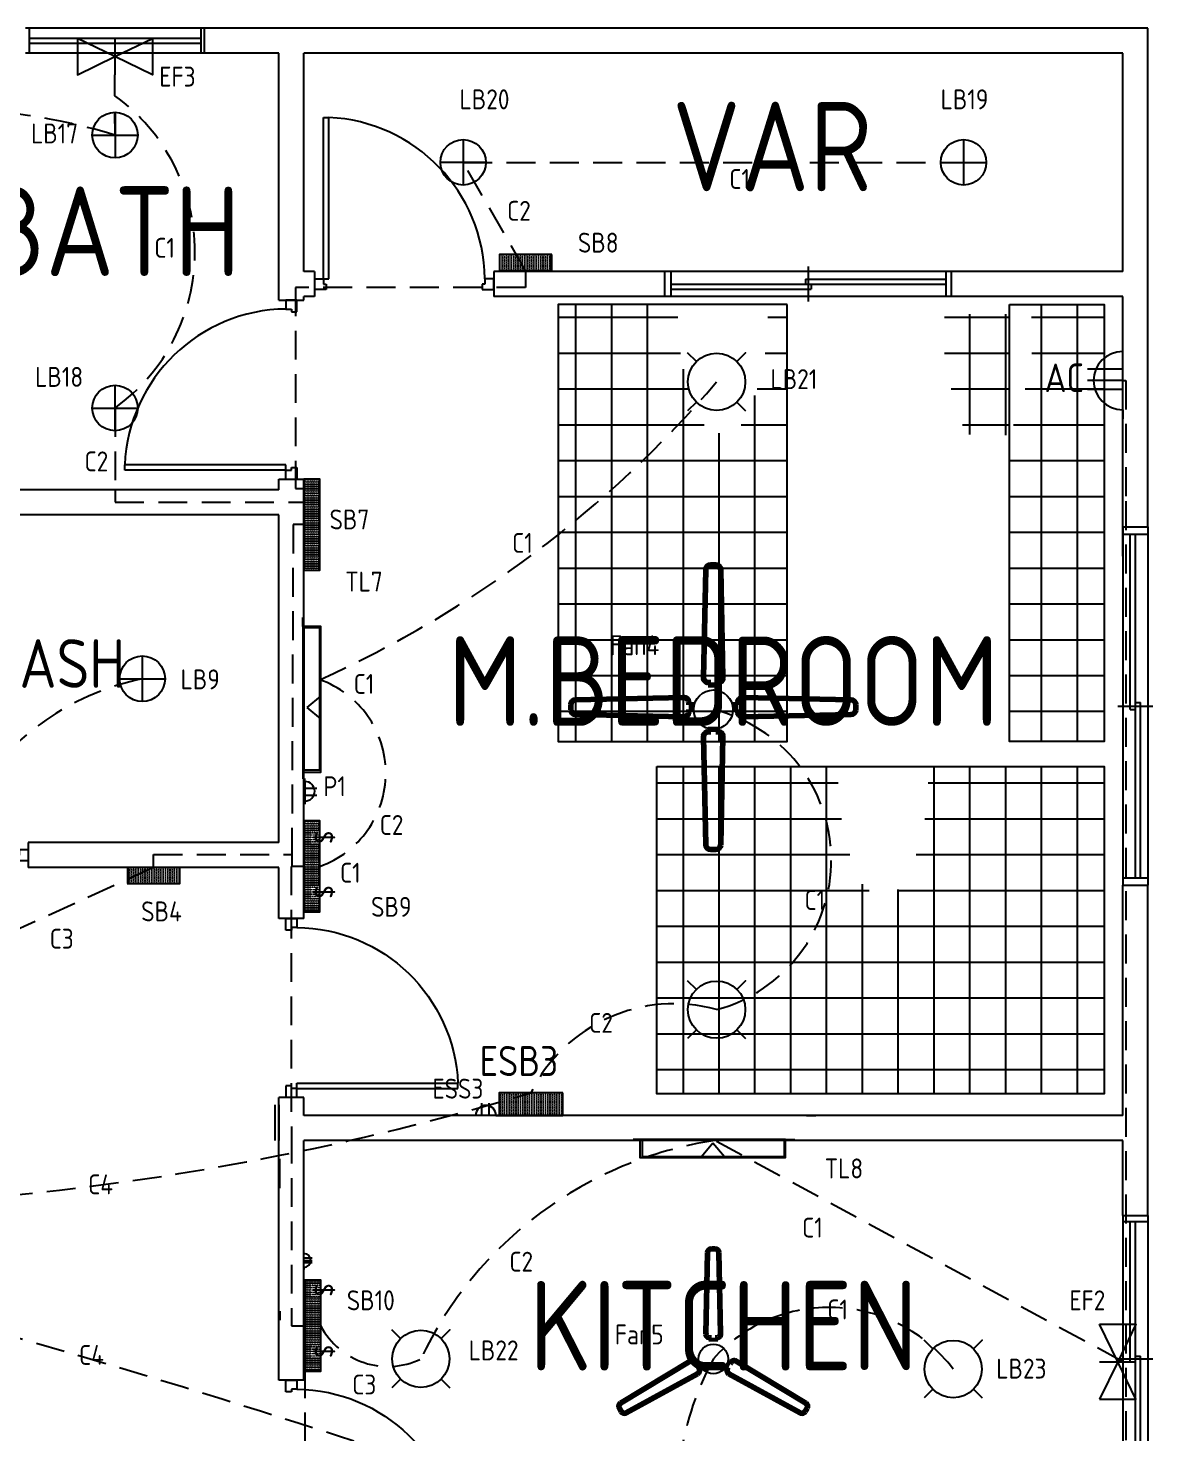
# Model space of a CAD drawing. Header units: inches. Extents: x 33646 to 69385, y 30083 to 61001.
# Drawn here: x 35737.9 to 35985.1, y 31258.7 to 31567.5 of the extents above; entities that cross this region are included whole.
import ezdxf
from ezdxf.enums import TextEntityAlignment as Align

# ---------------------------------------------------------------- set-up
doc = ezdxf.new("R2010")
doc.units = ezdxf.units.IN
doc.header["$MEASUREMENT"] = 0
doc.linetypes.add('HIDDEN', pattern=[9.524999999999999, 6.35, -3.175])
doc.layers.add('All Text', color=7, linetype='Continuous', plot=False)
for name, color, linetype in [('Conduit', 4, 'Continuous'), ('EDB', 1, 'Continuous'), ('Electrical Layout', 130, 'Continuous'), ('TILING', 8, 'Continuous'), ('WALL', 7, 'Continuous'), ('WINDOW', 111, 'Continuous')]:
    doc.layers.add(name, color=color, linetype=linetype)
doc.styles.add('YQ_DIM', font='SUPEROS.SHX', dxfattribs={"width": 0.8, "bigfont": 'HZDX.SHX'})
pattern_1 = [(0, (0, 0), (0, 7.874015748031497), []), (90, (0, 0), (-7.874015748031497, 4.821444091131313e-16), [])]

# ---------------------------------------------------------------- blocks, each defined once
blk = doc.blocks.new('DR_D01')
for p, q in [((-0.45, 0.9299999999999964), (-0.4199999999999999, 0.9299999999999964)), ((-0.45, 0.02999999999999636), (-0.45, 0.9299999999999964)), ((-0.4199999999999999, 0.02999999999999637), (-0.4199999999999999, 0.9299999999999964)), ((-0.4999999999999964, 0.02999999999999636), (-0.4199999999999999, 0.02999999999999637)), ((-0.4999999999999964, 0.02999999999999636), (-0.4999999999999964, -0.02999999999999636)), ((-0.45, 0.02999999999999636), (-0.45, 3.469446951953614e-18)), ((-0.45, 3.469446951953614e-18), (-0.435, 3.469446951953614e-18)), ((-0.435, 3.469446951953614e-18), (-0.435, -0.02999999999999636)), ((0.4350000000000001, 3.469446951953614e-18), (0.4350000000000002, -0.02999999999999636)), ((0.4500000000000001, 3.469446951953614e-18), (0.4350000000000001, 3.469446951953614e-18)), ((0.4500000000000001, 0.02999999999999636), (0.4500000000000001, 3.469446951953614e-18)), ((0.4999999999999964, 0.02999999999999636), (0.45, 0.02999999999999636)), ((0.4999999999999964, -0.02999999999999636), (0.4999999999999964, 0.02999999999999636)), ((-0.435, -0.02999999999999636), (-0.4999999999999964, -0.02999999999999636)), ((0.4350000000000002, -0.02999999999999636), (0.4999999999999964, -0.02999999999999636))]:
    blk.add_line(p, q)
blk.add_arc((-0.4602388636345857, 0.02060243181989824), 0.9102873739421409, 0.5915171128877542, 87.46643902495387)
blk = doc.blocks.new('WD_00_X2')
for p, q in [((-4.101591878165048e-18, 0.6999999999999998), (3.063252069464661e-17, -0.7)), ((-0.5, 0.5), (0.5, 0.5)), ((-0.48, 0.5), (-0.48, -0.5)), ((0.48, 0.5), (0.4799999999999996, -0.5)), ((0.009999999999999919, 0.1999999999999998), (-0.48, 0.1999999999999998)), ((0.009999999999999917, 0.1999999999999998), (0.009999999999999919, -1.942890293094024e-16)), ((0.4799999999999998, -1.942890293094024e-16), (-0.4799999999999999, -1.942890293094024e-16)), ((-0.01000000000000008, -1.942890293094024e-16), (-0.01000000000000008, -0.2000000000000001)), ((0.4799999999999998, -0.2000000000000002), (-0.01000000000000008, -0.2000000000000002)), ((-0.5, -0.5), (0.4999999999999997, -0.5))]:
    blk.add_line(p, q)
blk = doc.blocks.new('WD_00_X1')
for p, q in [((-0.5, 0.5), (0.5, 0.5)), ((-0.48, 0.5), (-0.48, -0.5)), ((0.48, 0.4999999999999998), (0.4799999999999996, -0.5000000000000002)), ((0.4799999999999999, 0.09999999999999981), (-0.48, 0.1)), ((0.4799999999999998, -0.1000000000000002), (-0.4799999999999999, -0.1)), ((-0.4999999999999999, -0.5), (0.5, -0.5))]:
    blk.add_line(p, q)
blk = doc.blocks.new('*U144')
at = {"layer": 'Electrical Layout', "lineweight": 211}
for p, q in [((-1.609616806304598, -8.524370055602468), (-1.236781696284362, 9.37171522527416)), ((-0.4234997487564296, 10.16823027322536), (0.4234997487564296, 10.16823027322536)), ((1.609616806304598, -8.524370055602468), (1.236781696284362, 9.37171522527416)), ((-0.4067292109290143, -9.35477185136733), (-0.7963348587766657, -9.35477185136733)), ((-0.4067292109290143, -10.16823027322536), (-0.4067292109290143, -9.35477185136733)), ((0.4067292109290143, -10.16823027322536), (0.4067292109290143, -9.35477185136733)), ((0.4067292109290143, -9.35477185136733), (0.7963348587766657, -9.35477185136733))]:
    blk.add_line(p, q, dxfattribs=at)
for centre, start, end in [((-0.4234997487564296, 9.35477185136733), 90, 178.806510576018), ((0.4234997487564296, 9.35477185136733), 1.193489423982035, 90), ((-0.7963348587766657, -8.541313429509302), 178.806510576018, 270), ((0.7963348587766657, -8.541313429509302), 270, 1.193489423982035)]:
    blk.add_arc(centre, 0.8134584218580286, start, end, dxfattribs=at)
blk = doc.blocks.new('*U145')
at = {"layer": 'Conduit', "color": 0, "linetype": 'ByBlock', "lineweight": -2, "transparency": 16777216}
blk.add_blockref('*U144', (29207.61390756509, 24418.10057533768), dxfattribs=at)
for p, rotation in [((29195.99005920394, 24397.96747939669), 120), ((29219.23775592623, 24397.96747939669), 240)]:
    blk.add_blockref('*U144', p, dxfattribs=dict(at, rotation=rotation))
blk = doc.blocks.new('*U161')
at = {"layer": 'Electrical Layout', "lineweight": 211}
for p, q in [((-2.136295851045929, -11.3136097431612), (-1.64146621486123, 12.43821279357872)), ((-0.5620721358299166, 13.49535371405677), (0.5620721358299166, 13.49535371405677)), ((2.136295851045929, -11.3136097431612), (1.64146621486123, 12.43821279357872)), ((-0.5398141485622708, -12.41572541693223), (-1.056901772014617, -12.41572541693223)), ((-0.5398141485622708, -13.49535371405677), (-0.5398141485622708, -12.41572541693223)), ((0.5398141485622708, -13.49535371405677), (0.5398141485622708, -12.41572541693223)), ((0.5398141485622708, -12.41572541693223), (1.056901772014617, -12.41572541693223))]:
    blk.add_line(p, q, dxfattribs=at)
for centre, start, end in [((-0.5620721358299166, 12.41572541693223), 90, 178.806510576018), ((0.5620721358299166, 12.41572541693223), 1.193489423982035, 90), ((-1.056901772014617, -11.33609711980769), 178.806510576018, 270), ((1.056901772014617, -11.33609711980769), 270, 1.193489423982035)]:
    blk.add_arc(centre, 1.079628297124542, start, end, dxfattribs=at)
blk = doc.blocks.new('*U162')
at = {"layer": 'Conduit', "color": 0, "linetype": 'ByBlock', "lineweight": -2, "transparency": 16777216}
blk.add_blockref('*U161', (38764.57065140452, 32407.89158338643), dxfattribs=at)
for p, rotation in [((38746.75678450196, 32390.07771648387), 90), ((38782.38451830707, 32390.07771648387), 270), ((38764.57065140452, 32372.26384958132), 180)]:
    blk.add_blockref('*U161', p, dxfattribs=dict(at, rotation=rotation))

msp = doc.modelspace()

# ---------------------------------------------------------------- hatches: boundary and pattern name
at = {"layer": 'Electrical Layout'}
h = msp.add_hatch(dxfattribs=at)
h.set_pattern_fill('MUDST', color=256, angle=-1.272221872585407e-14)
h.set_pattern_definition([(360, (-1022.572464376579, 1608.749595337518), (0.5, 0.2499999999999999), [0.25, -0.25, 0, -0.25, 0, -0.25])])
h.paths.add_polyline_path([(35852.95562127853, 31517.7495953375), (35852.95562127853, 31514.2495953375), (35841.45562127853, 31514.2495953375), (35841.45562127853, 31517.7495953375)])
h = msp.add_hatch(dxfattribs=at)
h.set_pattern_fill('MUDST', color=256, angle=-90.00000000000001)
h.set_pattern_definition([(270, (5197.394334356501, 67542.8622047244), (0.2499999999999998, -0.5), [0.25, -0.25, 0, -0.25, 0, -0.25])])
h.paths.add_polyline_path([(35798.48882254547, 31468.3622047244), (35801.98882254547, 31468.3622047244), (35801.98882254547, 31448.3622047244), (35798.48882254547, 31448.3622047244)])
h = msp.add_hatch(dxfattribs=at)
h.set_pattern_fill('MUDST', color=256, angle=-90.00000000000001)
h.set_pattern_definition([(270, (5197.394334356482, 67467.74959533749), (0.2499999999999999, -0.5), [0.25, -0.25, 0, -0.25, 0, -0.25])])
h.paths.add_polyline_path([(35798.48882254548, 31393.2495953375), (35801.98882254548, 31393.2495953375), (35801.98882254548, 31373.2495953375), (35798.48882254548, 31373.2495953375)])
h = msp.add_hatch(dxfattribs=at)
h.set_pattern_fill('MUDST', color=256, angle=-180)
h.set_pattern_definition([(180, (71219.69157845093, 61288.47637795273), (-0.5, -0.2499999999999997), [0.25, -0.25, 0, -0.25, 0, -0.25])])
h.paths.add_polyline_path([(35759.69157845101, 31379.47637795276), (35759.69157845101, 31382.97637795276), (35771.19157845101, 31382.97637795276), (35771.19157845101, 31379.47637795276)])
h = msp.add_hatch(dxfattribs=at)
h.set_pattern_fill('MUDST', color=256)
h.set_pattern_definition([(0, (-1025.024355600159, 1422.988186829563), (0.5, 0.25), [0.25, -0.25, 0, -0.25, 0, -0.25])])
h.paths.add_polyline_path([(35855.40751250211, 31328.48818682956), (35855.40751250211, 31333.48818682956), (35841.40751250211, 31333.48818682956), (35841.40751250211, 31328.48818682956)])
h = msp.add_hatch(dxfattribs=at)
h.set_pattern_fill('MUDST', color=256, angle=-90.00000000000001)
h.set_pattern_definition([(270, (5197.177535623428, 67366.74959533749), (0.2499999999999999, -0.5), [0.25, -0.25, 0, -0.25, 0, -0.25])])
h.paths.add_polyline_path([(35798.70562127853, 31292.2495953375), (35802.20562127853, 31292.2495953375), (35802.20562127853, 31272.2495953375), (35798.70562127853, 31272.2495953375)])
at = {"layer": 'TILING'}
h = msp.add_hatch(dxfattribs=at)
h.set_pattern_fill('_USER', color=256, scale=7.874015748031497, double=1, pattern_type=0)
h.set_pattern_definition(pattern_1)
edge = h.paths.add_edge_path()
edge.add_arc((35936.43479123624, 31504.21478715802), 55.78041944777243, 178.6143516806141, 198.5932108142566, ccw=False)
edge.add_arc((35882.58691872954, 31504.57368100167), 2.156851818599194, 88.1007909188171, 152.6779897576967, ccw=False)
edge.add_line((35882.65839977923, 31506.72934800446), (35898.44879629632, 31506.72934800547))
edge.add_arc((35898.60099451507, 31504.71131847375), 2.023760729111334, 24.908181431184516, 94.31303791928178, ccw=False)
edge.add_arc((35844.67240483958, 31504.21478715233), 55.78041944785929, -1.2036163014216754, 1.38564832679981, ccw=False)
edge.add_arc((35900.295300707, 31500.56281862312), 2.484519138057373, 81.50611958383831, 86.64924364426162, ccw=False)
edge.add_arc((35899.43364872734, 31502.23823036435), 1.456302950211598, -34.27722011632562, 32.47132963780558, ccw=False)
edge.add_arc((35900.2953007059, 31503.87895049993), 2.484519138373277, 271.98948280017225, 277.9055874514087, ccw=False)
edge.add_arc((35844.67240483948, 31504.21478715228), 55.78041944795164, 341.40678919316605, 357.10332945937154, ccw=False)
edge.add_arc((35881.01693082881, 31489.44588343738), 16.79757454734049, 344.79123279213815, 349.6546774493045, ccw=False)
edge.add_arc((35885.71474853194, 31488.16874267696), 11.92925043182304, 326.72214820164504, 344.7912327919686, ccw=False)
edge.add_arc((35888.6836270568, 31486.22019642325), 8.37804328519319, 302.25649039371575, 326.72214820168114, ccw=False)
edge.add_arc((35890.55359803927, 31483.25721557916), 4.874324267111166, 270.00000000342106, 302.256490393816, ccw=False)
edge.add_arc((35890.55359803927, 31483.25721557913), 4.874324267078919, 237.743509614047, 270.0000000033355, ccw=False)
edge.add_arc((35892.42356902137, 31486.2201964235), 8.378043285198373, 213.2778518049022, 237.74350961401422, ccw=False)
edge.add_arc((35895.39244754606, 31488.16874267759), 11.92925043189019, 195.2087672153661, 213.2778518049579, ccw=False)
edge.add_arc((35900.09026524698, 31489.4458834379), 16.79757454525276, 190.3453225574321, 195.2087672146843, ccw=False)
h.paths.add_polyline_path([(35904.73526929483, 31506.72934800497), (35854.38881260192, 31506.72934800497), (35854.38881260192, 31410.72934800497), (35904.73526929483, 31410.72934800497)])
h = msp.add_hatch(dxfattribs=at)
h.set_pattern_fill('_USER', color=256, scale=7.874015748031497, double=1, pattern_type=0)
h.set_pattern_definition(pattern_1)
edge = h.paths.add_edge_path()
edge.add_arc((35903.01090298318, 31502.13032829194), 55.78041944777933, 341.4067891857458, 361.3856483193857)
edge.add_arc((35956.85877548988, 31502.48922213559), 2.156851818605658, 27.32201024221465, 91.89920908098976)
edge.add_line((35956.7872944402, 31504.64488913838), (35940.99689792311, 31504.64488913939))
edge.add_arc((35940.84469970436, 31502.62685960767), 2.023760729111334, 85.68696208071817, 155.0918185688155)
edge.add_arc((35994.77328937985, 31502.13032828625), 55.78041944785921, 178.614351673204, 181.2036163014254)
edge.add_arc((35939.15039351244, 31498.47835975704), 2.484519138057799, 93.35075635590593, 98.4938804163277)
edge.add_arc((35940.0120454921, 31500.15377149827), 1.456302950217737, 147.5286703623482, 214.2772201161644)
edge.add_arc((35939.15039351353, 31501.79449163385), 2.48451913837688, 262.0944125486029, 268.0105171998307)
edge.add_arc((35994.77328937995, 31502.1303282862), 55.78041944795183, 182.8966705406322, 198.5932108068375)
edge.add_arc((35958.42876339062, 31487.3614245713), 16.79757454734049, 190.3453225506956, 195.2087672078619)
edge.add_arc((35953.7309456875, 31486.08428381089), 11.92925043183102, 195.208767208039, 213.2778517983504)
edge.add_arc((35950.76206716263, 31484.13573755717), 8.37804328519319, 213.2778517983188, 237.7435096062842)
edge.add_arc((35948.89209618016, 31481.17275671308), 4.874324267107283, 237.7435096062563, 269.9999999966644)
edge.add_arc((35948.89209618016, 31481.17275671305), 4.874324267075281, 269.9999999966644, 302.2564903859758)
edge.add_arc((35947.02212519807, 31484.13573755741), 8.378043285191414, 302.256490385957, 326.7221481950913)
edge.add_arc((35944.05324667338, 31486.08428381151), 11.9292504318861, 326.7221481950083, 344.7912327846078)
edge.add_arc((35939.35542897245, 31487.36142457182), 16.79757454525371, 344.7912327853037, 349.6546774425557)
h.paths.add_polyline_path([(35953.55416693264, 31506.72934800496), (35974.37306457042, 31506.72934800496), (35974.37306457042, 31410.72934800497), (35953.55416693264, 31410.72934800497)])
h = msp.add_hatch(dxfattribs=at)
h.set_pattern_fill('_USER', color=256, scale=7.874015748031497, double=1, pattern_type=0)
h.set_pattern_definition(pattern_1)
edge = h.paths.add_edge_path()
edge.add_arc((35879.92233457937, 31402.70297613439), 55.78041944777243, 341.4067891857434, 361.3856483193859)
edge.add_arc((35933.77020708608, 31403.06186997805), 2.156851818599194, 27.32201024230336, 91.89920908118292)
edge.add_line((35933.69872603639, 31405.21753698084), (35917.90832951929, 31405.21753698185))
edge.add_arc((35917.75613130054, 31403.19950745012), 2.023760729111334, 85.68696208071817, 155.0918185688155)
edge.add_arc((35971.68472097604, 31402.7029761287), 55.78041944785929, 178.6143516732003, 181.2036163014217)
edge.add_arc((35916.06182510862, 31399.0510075995), 2.484519138057373, 93.35075635573843, 98.49388041616173)
edge.add_arc((35916.92347708828, 31400.72641934072), 1.456302950211598, 147.5286703621944, 214.2772201163256)
edge.add_arc((35916.06182510971, 31402.36713947631), 2.484519138373277, 262.0944125485913, 268.0105171998277)
edge.add_arc((35971.68472097613, 31402.70297612865), 55.78041944795164, 182.8966705406285, 198.5932108068339)
edge.add_arc((35935.34019498681, 31387.93407241376), 16.79757454734049, 190.3453225506956, 195.2087672078619)
edge.add_arc((35930.64237728368, 31386.65693165334), 11.92925043182304, 195.2087672080314, 213.277851798355)
edge.add_arc((35927.67349875881, 31384.70838539963), 8.37804328519319, 213.2778517983188, 237.7435096062842)
edge.add_arc((35925.80352777635, 31381.74540455554), 4.874324267111166, 237.743509606184, 269.9999999965789)
edge.add_arc((35925.80352777634, 31381.74540455551), 4.874324267078919, 269.9999999966644, 302.256490385953)
edge.add_arc((35923.93355679425, 31384.70838539987), 8.378043285198373, 302.2564903859858, 326.7221481950978)
edge.add_arc((35920.96467826956, 31386.65693165397), 11.92925043189019, 326.7221481950421, 344.7912327846338)
edge.add_arc((35916.26686056863, 31387.93407241427), 16.79757454525276, 344.7912327853157, 349.6546774425678)
h.paths.add_polyline_path([(35876.042355909, 31405.21753698134), (35974.37306457041, 31405.21753698134), (35974.37306457041, 31333.21753698136), (35876.042355909, 31333.21753698136)])

# ---------------------------------------------------------------- linework, layer by layer
at = {"layer": 'Conduit', "linetype": 'HIDDEN'}
for p, q in [((35756.96631640021, 31552.62479766874), (35756.95562127853, 31557.2495953375)), ((35756.9770115219, 31543.99999999999), (35756.97081131068, 31548.99999615573)), ((35847.20562127853, 31514.2495953375), (35847.20562127853, 31513.99999999997)), ((35847.20562127853, 31513.99999999997), (35847.20562127853, 31510.51374028681)), ((35847.20562127853, 31510.51374028681), (35796.6667095657, 31510.51374028681)), ((35796.6667095657, 31510.51374028681), (35796.6667095657, 31466.32279491515)), ((35978.48882254554, 31490.03279660451), (35979.13842884473, 31490.03279660451)), ((35979.13842884473, 31490.03279660451), (35979.13842884473, 31463.49999999999)), ((35756.9770115219, 31483.99999999999), (35756.9770115219, 31465.99999999999)), ((35756.9770115219, 31465.99999999999), (35756.9770115219, 31464.59212778162)), ((35756.9770115219, 31464.59212778162), (35756.9770115219, 31463.2705731171)), ((35796.6667095657, 31466.32279491515), (35798.48882254547, 31466.32279491515)), ((35756.9770115219, 31463.2705731171), (35798.48882254547, 31463.2705731171)), ((35979.13842884473, 31463.49999999999), (35979.13842884473, 31078.49999999999)), ((35796.1273817382, 31458.3622047244), (35795.85131099122, 31385.87151112636)), ((35798.48882254547, 31458.3622047244), (35796.1273817382, 31458.3622047244)), ((35799.23883296219, 31418.16150623384), (35802.23883296219, 31420.66150623384)), ((35802.23883296219, 31415.66150623384), (35799.23883296219, 31418.16150623384)), ((35765.44157845101, 31382.97637795276), (35765.44157845101, 31385.87151112636)), ((35765.44157845101, 31385.87151112636), (35795.85131099122, 31385.87151112636)), ((35795.85131099122, 31385.87151112636), (35795.85131099122, 31383.2495953375)), ((35765.44157845101, 31382.97637795276), (35716.70562127853, 31360.7495953375)), ((35798.48882254548, 31383.2495953375), (35795.70562127853, 31383.2495953375)), ((35795.70562127853, 31383.2495953375), (35795.73291703367, 31324.2495953375)), ((35795.73291703367, 31324.2495953375), (35795.73291703367, 31282.2495953375)), ((35885.90751121248, 31319.47637580265), (35888.40751121248, 31322.47637580265)), ((35888.40751121248, 31322.47637580265), (35890.90751121248, 31319.47637580265)), ((35978.4888225455, 31274.34645669289), (35888.82477357445, 31322.97637795273)), ((35795.73291703367, 31282.2495953375), (35798.70562127853, 31282.2495953375)), ((35798.70562127853, 31282.2495953375), (35798.70562127853, 31239.2495953375))]:
    msp.add_line(p, q, dxfattribs=at)
at = {"layer": 'Conduit'}
for p, q in [((35756.9770115219, 31548.99999999999), (35756.9770115219, 31538.99999999999)), ((35751.9770115219, 31543.99999999999), (35761.9770115219, 31543.99999999999)), ((35833.48882254551, 31542.99999999996), (35833.48882254551, 31532.99999999996)), ((35943.4888225455, 31542.99999999996), (35943.4888225455, 31532.99999999996)), ((35838.48882254551, 31537.99999999996), (35828.48882254551, 31537.99999999996)), ((35938.4888225455, 31537.99999999996), (35948.4888225455, 31537.99999999996)), ((35884.75298969958, 31494.20222691646), (35882.84166024785, 31496.11355636819)), ((35756.9770115219, 31478.99999999999), (35756.9770115219, 31488.99999999999)), ((35751.9770115219, 31483.99999999999), (35761.9770115219, 31483.99999999999)), ((35884.75298969958, 31485.29696375856), (35882.84166024785, 31483.38563430683)), ((35893.65825285747, 31485.29696375856), (35895.56958230921, 31483.38563430683)), ((35762.97701152188, 31429.48818897636), (35762.97701152188, 31419.48818897636)), ((35757.97701152188, 31424.48818897636), (35767.97701152188, 31424.48818897636)), ((35884.75298969958, 31356.20222691646), (35882.84166024785, 31358.11355636819)), ((35884.75298969958, 31347.29696375856), (35882.84166024785, 31345.38563430683)), ((35893.65825285747, 31347.29696375856), (35895.56958230921, 31345.38563430683)), ((35819.75298969958, 31279.42900953168), (35817.84166024785, 31281.34033898341)), ((35936.75298969958, 31277.20222691646), (35934.84166024785, 31279.11355636819)), ((35819.75298969958, 31270.52374637378), (35817.84166024785, 31268.61241692205)), ((35828.65825285747, 31270.52374637378), (35830.56958230921, 31268.61241692205)), ((35936.75298969958, 31268.29696375856), (35934.84166024785, 31266.38563430683)), ((35945.65825285747, 31268.29696375856), (35947.56958230921, 31266.38563430683))]:
    msp.add_line(p, q, dxfattribs=at)
at = {"layer": 'Conduit', "color": 4, "linetype": 'HIDDEN'}
for p, q in [((35847.20562127853, 31514.2495953375), (35833.48882254551, 31537.99999999996)), ((35833.48882254551, 31537.99999999996), (35943.4888225455, 31537.99999999996))]:
    msp.add_line(p, q, dxfattribs=at)
at = {"layer": 'Conduit'}
for points in [[(35893.65825285747, 31494.20222691646), (35895.56958230921, 31496.11355636819)], [(35893.65825285747, 31356.20222691646), (35895.56958230921, 31358.11355636819)], [(35828.65825285747, 31279.42900953168), (35830.56958230921, 31281.34033898341)], [(35945.65825285747, 31277.20222691646), (35947.56958230921, 31279.11355636819)]]:
    msp.add_lwpolyline(points, close=True, dxfattribs=at)
for centre, radius in [((35756.9770115219, 31543.99999999999), 5), ((35833.48882254551, 31537.99999999996), 5), ((35943.4888225455, 31537.99999999996), 5), ((35889.20562127853, 31489.7495953375), 6.296971967198096), ((35756.9770115219, 31483.99999999999), 5), ((35762.97701152188, 31424.48818897636), 5), ((35888.4888225455, 31417.70078740153), 4.318513188498167), ((35889.20562127853, 31351.7495953375), 6.296971967198096), ((35824.20562127853, 31274.97637795273), 6.296971967198096), ((35941.20562127853, 31272.7495953375), 6.296971967198096), ((35888.4888225455, 31274.97637795272), 3.253833687432115)]:
    msp.add_circle(centre, radius, dxfattribs=at)
at = {"layer": 'Conduit', "linetype": 'HIDDEN'}
for centre, radius, start, end in [((35732.2409923342, 31518.30854457831), 42.29594397027363, 305.7911186007998, 54.22674040506031), ((35699.84717318977, 31651.13684729765), 248.802063813453, 294.2383698362397, 319.5595625749162), ((35775.0689883139, 31367.04516576255), 58.70193198423383, 101.8874247515944, 186.1566063329798), ((35794.73764342535, 31403.75871331325), 21.75324156936755, 289.4714960823039, 70.5285039176961), ((35901.48024115396, 31238.44298193985), 85.47546958704575, 98.51449678038323, 154.6964544371165), ((35816.95562127853, 31289.9559722367), 16.64183718560992, 207.5855477466777, 295.8265989857345)]:
    msp.add_arc(centre, radius, start, end, dxfattribs=at)
at = {"layer": 'EDB', "linetype": 'HIDDEN'}
for centre, radius, start, end in [((35718.22110601007, 31415.89967866272), 133.8346462570581, 73.16715638496404, 106.8328436150359), ((35880.37206450745, 31384.63307806725), 34.04930486316179, 285.0364967685583, 76.2089068054262), ((35879.79878264091, 31318.0610036845), 34.97727577611261, 74.39871439203864, 153.8282738464504), ((35676.31712261396, 31905.44773957664), 597.2878973079072, 263.5198346604524, 286.7454166477109), ((35129.26507707856, 29173.31697770883), 2191.784453800806, 69.92795162285256, 77.35929196995414), ((35913.92553256707, 31252.04293498825), 34.24863534400171, 37.19992803403619, 137.9625458533175), ((35946.30337039875, 31243.49495068159), 65.83010106708737, 151.4306332578486, 190.0771616663845)]:
    msp.add_arc(centre, radius, start, end, dxfattribs=at)
at = {"layer": 'Electrical Layout'}
for p, q in [((35756.95562127853, 31565.2495953375), (35756.95562127853, 31557.2495953375)), ((35978.48882254554, 31496.4407994135), (35978.48882254554, 31498.4407994135)), ((35978.48882254554, 31483.62479379552), (35978.48882254554, 31496.4407994135)), ((35978.48882254554, 31492.53279660451), (35970.73882254554, 31492.53279660451)), ((35978.48882254554, 31492.03279660451), (35978.48882254554, 31492.53279660451)), ((35978.48882254554, 31490.03279660451), (35970.73882254554, 31490.03279660451)), ((35978.48882254554, 31488.03279660451), (35970.73882254554, 31488.03279660451)), ((35978.48882254554, 31483.62479379552), (35978.48882254554, 31481.62479379552)), ((35978.48882254553, 31464.26627052548), (35978.48882254553, 31466.26627052548)), ((35978.48882254553, 31459.8582677165), (35978.48882254553, 31460.3582677165)), ((35978.48882254553, 31451.4502649075), (35978.48882254553, 31449.4502649075)), ((35798.23882254547, 31435.95374015748), (35798.23882254547, 31437.95374015748)), ((35798.23882254547, 31408.95374015748), (35798.23882254547, 31402.45374015748)), ((35798.70562127853, 31401.90522841377), (35798.70562127853, 31402.57802246225)), ((35798.70562127853, 31401.90522841377), (35798.70562127853, 31397.59396226124)), ((35798.70562127853, 31400.42238938599), (35801.31269821639, 31400.42238938599)), ((35798.70562127853, 31399.07680128903), (35798.70562127853, 31398.90860277691)), ((35798.70562127853, 31398.90860277691), (35801.31269821639, 31398.90860277691)), ((35798.70562127853, 31397.59396226124), (35798.70562127853, 31396.92116821276)), ((35837.62515620921, 31328.48818693944), (35837.62515620921, 31331.17550033669)), ((35839.18553173018, 31328.48818693944), (35839.18553173018, 31331.17550033669)), ((35792.13252490791, 31330.85039173719), (35792.13252490791, 31322.97637598914)), ((35792.97701152188, 31330.85039370078), (35792.97701152188, 31322.97637795274)), ((35836.27005578276, 31328.48818693944), (35835.57655555122, 31328.48818693944)), ((35840.71400721451, 31328.48818693944), (35836.27005578276, 31328.48818693944)), ((35837.79853126709, 31328.48818693944), (35837.62515620921, 31328.48818693944)), ((35840.71400721451, 31328.48818693944), (35841.40750744606, 31328.48818693944)), ((35881.9888225455, 31328.48818897636), (35875.4888225455, 31328.48818897636)), ((35908.9888225455, 31328.48818897636), (35910.9888225455, 31328.48818897636)), ((35877.3638225455, 31323.22637795273), (35870.8638225455, 31323.22637795273)), ((35904.3638225455, 31323.22637795273), (35906.3638225455, 31323.22637795273)), ((35793.22701152188, 31312.47933070867), (35793.22701152188, 31318.97933070867)), ((35798.48882254549, 31298.15418402581), (35798.48882254549, 31298.62992125984)), ((35798.48882254549, 31295.10565849386), (35798.48882254549, 31298.15418402581)), ((35798.48882254549, 31297.10565849386), (35798.48882254549, 31297.22459280236)), ((35798.48882254549, 31297.22459280236), (35800.33230432732, 31297.22459280236)), ((35798.48882254549, 31296.62992125984), (35800.33230432732, 31296.62992125984)), ((35798.48882254549, 31296.15418402581), (35800.33230432732, 31296.15418402581)), ((35798.48882254549, 31295.10565849386), (35798.48882254549, 31294.62992125984)), ((35793.22701152188, 31285.47933070867), (35793.22701152188, 31283.47933070867)), ((35973.38646034077, 31274.34645669289), (35981.38646034077, 31274.34645669289))]:
    msp.add_line(p, q, dxfattribs=at)
at = {"layer": 'Electrical Layout', "linetype": 'HIDDEN'}
msp.add_line((35867.9888225455, 31328.48818897636), (35865.9888225455, 31328.48818897636), dxfattribs=at)
at = {"layer": 'Electrical Layout'}
for points in [[(35748.70562127853, 31565.2495953375), (35748.70562127853, 31557.2495953375), (35756.95562127853, 31561.2495953375)], [(35765.20562127853, 31565.2495953375), (35765.20562127853, 31557.2495953375), (35756.95562127853, 31561.2495953375)], [(35852.95562127853, 31517.7495953375), (35841.45562127853, 31517.7495953375), (35841.45562127853, 31514.2495953375), (35852.95562127853, 31514.2495953375)], [(35798.48882254547, 31468.3622047244), (35798.48882254547, 31448.3622047244), (35801.98882254547, 31448.3622047244), (35801.98882254547, 31468.3622047244)], [(35798.23882254547, 31435.95374015748), (35798.23882254547, 31403.95374015748), (35802.23882254547, 31403.95374015748), (35802.23882254547, 31435.95374015748)], [(35798.48882254547, 31435.70374015748), (35798.48882254547, 31404.45374015748), (35801.98882254547, 31404.45374015748), (35801.98882254547, 31435.70374015748)], [(35798.48882254548, 31393.2495953375), (35798.48882254548, 31373.2495953375), (35801.98882254548, 31373.2495953375), (35801.98882254548, 31393.2495953375)], [(35759.69157845101, 31379.47637795276), (35771.19157845101, 31379.47637795276), (35771.19157845101, 31382.97637795276), (35759.69157845101, 31382.97637795276)], [(35904.3638225455, 31323.22637795273), (35872.3638225455, 31323.22637795273), (35872.3638225455, 31319.22637795273), (35904.3638225455, 31319.22637795273)], [(35904.1138225455, 31322.97637795273), (35872.8638225455, 31322.97637795273), (35872.8638225455, 31319.47637795273), (35904.1138225455, 31319.47637795273)], [(35798.70562127853, 31292.2495953375), (35798.70562127853, 31272.2495953375), (35802.20562127853, 31272.2495953375), (35802.20562127853, 31292.2495953375)], [(35973.38646034077, 31282.59645669289), (35981.38646034077, 31282.59645669289), (35977.38646034077, 31274.34645669289)], [(35973.38646034077, 31266.09645669289), (35981.38646034077, 31266.09645669289), (35977.38646034077, 31274.34645669289)]]:
    msp.add_lwpolyline(points, close=True, dxfattribs=at)
at = {"layer": 'Electrical Layout', "color": 1}
msp.add_lwpolyline([(35855.40751250211, 31333.48818682956), (35841.40751250211, 31333.48818682956), (35841.40751250211, 31328.48818682956), (35855.40751250211, 31328.48818682956)], close=True, dxfattribs=at)
at = {"layer": 'Electrical Layout'}
for centre, radius, start, end in [((35978.48882254554, 31490.03279660451), 6.408002808988148, 90, 270), ((35798.70562127853, 31399.7495953375), 2.155633076265888, 270, 90), ((35838.49203149864, 31328.48818693944), 2.221975715879846, 0, 180), ((35798.48882254549, 31296.62992125984), 1.524262765977627, 270, 90)]:
    msp.add_arc(centre, radius, start, end, dxfattribs=at)
at = {"layer": 'TILING'}
for points in [[(35904.73526929483, 31506.72934800497), (35854.38881260192, 31506.72934800497), (35854.38881260192, 31410.72934800497), (35904.73526929483, 31410.72934800497)], [(35953.55416693264, 31506.72934800496), (35974.37306457042, 31506.72934800496), (35974.37306457042, 31410.72934800497), (35953.55416693264, 31410.72934800497)], [(35876.042355909, 31405.21753698134), (35974.37306457041, 31405.21753698134), (35974.37306457041, 31333.21753698136), (35876.042355909, 31333.21753698136)]]:
    msp.add_lwpolyline(points, close=True, dxfattribs=at)
at = {"layer": 'WALL'}
for p, q in [((35984.00063356914, 31567.51181102359), (35776.66205089198, 31567.51181102361)), ((35776.66205089198, 31561.99999999999), (35776.66205089198, 31567.51181102361)), ((35984.00063356914, 31457.8582677165), (35984.00063356914, 31567.51181102359)), ((35792.9770115219, 31561.99999999999), (35776.66205089198, 31561.99999999999)), ((35792.97701152189, 31507.73228346456), (35792.9770115219, 31561.99999999999)), ((35978.48882254552, 31561.99999999996), (35798.48882254551, 31561.99999999999)), ((35798.4888225455, 31513.99999999997), (35798.48882254549, 31561.99999999998)), ((35978.4888225455, 31513.99999999996), (35978.4888225455, 31561.99999999997)), ((35800.85102726991, 31513.99999999997), (35798.4888225455, 31513.99999999997)), ((35800.85102726991, 31513.99999999997), (35800.85102726991, 31508.48818897633)), ((35877.85890128566, 31513.99999999996), (35840.22110601007, 31513.99999999997)), ((35840.22110601007, 31513.99999999997), (35840.22110601007, 31508.48818897633)), ((35877.85890128566, 31508.48818897633), (35877.85890128566, 31513.99999999996)), ((35978.48882254551, 31513.99999999995), (35940.85102726991, 31513.99999999996)), ((35940.85102726991, 31508.48818897633), (35940.85102726991, 31513.99999999996)), ((35792.97701152189, 31507.73228346456), (35798.48882254546, 31507.73228346456)), ((35800.85102726991, 31508.48818897633), (35798.48882254549, 31508.48818897633)), ((35798.48882254546, 31507.73228346456), (35798.48882254546, 31508.48818897634)), ((35877.85890128566, 31508.48818897633), (35840.22110601007, 31508.48818897633)), ((35978.48882254551, 31508.48818897633), (35940.85102726991, 31508.48818897633)), ((35978.48882254553, 31457.8582677165), (35978.48882254554, 31508.48818897633)), ((35792.97701152189, 31465.99999999999), (35792.97701152189, 31468.3622047244)), ((35792.97701152189, 31468.3622047244), (35798.48882254547, 31468.3622047244)), ((35798.48882254548, 31371.79527559055), (35798.48882254547, 31468.3622047244)), ((35792.97701152189, 31465.99999999999), (35720.97701152191, 31465.99999999999)), ((35978.48882254553, 31451.4502649075), (35978.48882254553, 31464.26627052548)), ((35792.97701152188, 31460.48818897636), (35643.46520049829, 31460.48818897638)), ((35792.97701152188, 31388.48818897636), (35792.97701152189, 31460.48818897636)), ((35978.48882254553, 31457.8582677165), (35984.00063356914, 31457.8582677165)), ((35792.97701152188, 31388.48818897636), (35737.90614538016, 31388.48818897636)), ((35737.90614538016, 31388.48818897636), (35737.90614538016, 31382.97637795276)), ((35792.97701152188, 31382.97637795275), (35737.90614538016, 31382.97637795276)), ((35792.97701152187, 31371.79527559055), (35792.97701152187, 31382.97637795276)), ((35978.48882254551, 31328.48818897633), (35978.48882254552, 31379.11811023617)), ((35978.48882254552, 31379.11811023617), (35984.00063356915, 31379.11811023617)), ((35984.00063356915, 31306.47244094485), (35984.00063356915, 31379.11811023617)), ((35798.48882254548, 31371.79527559055), (35792.97701152187, 31371.79527559055)), ((35792.97701152188, 31270.28346456694), (35792.97701152188, 31332.4251968504)), ((35798.48882254549, 31332.4251968504), (35792.97701152187, 31332.4251968504)), ((35798.48882254549, 31328.48818897637), (35798.48882254549, 31332.4251968504)), ((35978.48882254551, 31328.48818897633), (35798.48882254549, 31328.48818897638)), ((35978.48882254551, 31322.97637795273), (35798.48882254549, 31322.97637795273)), ((35798.48882254549, 31270.28346456694), (35798.48882254549, 31322.97637795274)), ((35978.48882254551, 31306.47244094485), (35978.48882254551, 31322.97637795273)), ((35978.48882254551, 31306.47244094485), (35984.00063356916, 31306.47244094485)), ((35798.48882254549, 31270.28346456694), (35792.97701152188, 31270.28346456694))]:
    msp.add_line(p, q, dxfattribs=at)

# ---------------------------------------------------------------- block references
at = {"layer": 'Conduit', "extrusion": (0, 0, -1), "zscale": -1}
for name, p in [('*U162', (-74653.0455827177, -971.8371149337781)), ('*U145', (-65096.08763364836, 6870.884516033229))]:
    msp.add_blockref(name, p, dxfattribs=at)
at = {"layer": 'WINDOW'}
for name, p, xscale, yscale, zscale in [('WD_00_X1', (35756.9770115219, 31564.7559055118), -39.3700787401574, 5.511811023618066, 39.3700787401574), ('WD_00_X2', (35909.35496427779, 31511.24409448815), -62.99212598425197, 5.511811023618066, 62.99212598425197), ('DR_D01', (35718.22110601008, 31385.73228346456), -39.3700787401574, 39.3700787401574, 39.3700787401574)]:
    msp.add_blockref(name, p, dxfattribs=dict(at, xscale=xscale, yscale=yscale, zscale=zscale))
for name, p, xscale, yscale, zscale, rotation in [('DR_D01', (35820.53606663999, 31511.24409448815), -39.3700787401574, -39.3700787401574, 39.3700787401574, 179.9999999999947), ('DR_D01', (35795.73291703367, 31488.04724409448), -39.37007874015751, -39.37007874015751, 39.37007874015751, 270), ('WD_00_X2', (35981.24472805734, 31418.48818897633), -78.74015748031502, 5.511811023614428, 78.74015748031502, 90), ('DR_D01', (35795.73291703367, 31352.11023622047), -39.37007874015751, 39.37007874015751, 39.37007874015751, 270), ('WD_00_X2', (35981.24472805733, 31274.97637795273), -62.99212598425197, 5.511811023650807, 62.99212598425197, 89.99999999999336), ('DR_D01', (35795.73291703369, 31250.59842519685), -39.37007874015751, 39.37007874015751, 39.37007874015751, 270)]:
    msp.add_blockref(name, p, dxfattribs=dict(at, xscale=xscale, yscale=yscale, zscale=zscale, rotation=rotation))

# ---------------------------------------------------------------- texts
at = {"layer": 'All Text', "style": 'YQ_DIM'}
for s, height, p in [('VAR', 19.68503937, (35901.42964909136, 31541.47804346274)), ('BATH', 19.68503937, (35755.97898801303, 31522.87993305573)), ('COMMON WASH', 10.68503937, (35715.72307868209, 31427.85047942078)), ('M.BEDROOM', 19.68503937, (35890.72078789856, 31424.01724659477))]:
    msp.add_text(s, height=height, dxfattribs=at).set_placement(p, align=Align.MIDDLE)
msp.add_text('KITCHEN', height=19.68503937, dxfattribs=at).set_placement((35890.7212367192, 31272.41785678658), align=Align.CENTER)
at = {"layer": 'Electrical Layout', "color": 4, "style": 'YQ_DIM'}
for s, p in [('EF3', (35770.69718856416, 31556.85059917473)), ('LB20', (35838.19719986176, 31551.85060281004)), ('LB19', (35943.69719130456, 31551.85059917474)), ('LB17', (35743.69719986176, 31544.35060281004)), ('C1', (35894.25901248816, 31534.35060309271)), ('C2', (35845.75901248816, 31527.35060309271)), ('SB8', (35863.19719130456, 31520.35059917474)), ('C1', (35767.87579783823, 31519.22418072235)), ('LB18', (35744.69719986176, 31490.85060281004)), ('LB21', (35906.19719986176, 31490.35060281004)), ('C2', (35752.88216844663, 31472.27277516259)), ('SB7', (35808.5, 31459.5)), ('C1', (35846.51906448177, 31454.3600550398)), ('TL7', (35811.69719130456, 31445.85059917474)), ('Fan4', (35871.19719986176, 31431.85060281004)), ('LB9', (35775.69719130456, 31424.35059917474)), ('C1', (35811.69719986176, 31423.35060281004)), ('P1', (35805.25900296877, 31400.85060165252)), ('C2', (35817.75901077761, 31392.35060309271)), ('C1', (35808.69719986176, 31381.85060281004)), ('SB4', (35767.19719130456, 31373.35059917474)), ('SB9', (35817.69719130456, 31374.35059917474)), ('C3', (35745.25901248816, 31367.35060309271)), ('TL8', (35917.19719986176, 31316.85060281004)), ('C1', (35910.25901248816, 31303.85060309271)), ('C2', (35846.25901248816, 31296.35060309271)), ('SB10', (35813.19719986176, 31287.85060281004)), ('EF2', (35970.69718856416, 31287.85059917473)), ('Fan5', (35872.19719986176, 31280.35060281004)), ('LB22', (35840.19719986176, 31276.85060281004)), ('LB23', (35956.19719986176, 31272.85060281004)), ('C3', (35811.75901248816, 31269.35060309271))]:
    msp.add_text(s, height=4.37819305212397, dxfattribs=at).set_placement(p, align=Align.MIDDLE)
at = {"layer": 'Electrical Layout', "linetype": 'HIDDEN', "style": 'YQ_DIM'}
msp.add_text('AC', height=6.303351878004219, dxfattribs=at).set_placement((35965.62193248827, 31490.64225658815), align=Align.MIDDLE)
for p in [(35802.87719415379, 31389.61504291497), (35802.87719415379, 31377.61504291497), (35802.87719415379, 31290.11504291497), (35802.87719415379, 31276.61504291497)]:
    msp.add_text('$', height=5.071662430579374, rotation=270, dxfattribs=at).set_placement(p, align=Align.MIDDLE)
at = {"layer": 'Electrical Layout', "color": 1, "style": 'YQ_DIM'}
for s, height, p in [('C1', 4.37819305212397, (35910.79779328407, 31375.85060203552)), ('C2', 4.37819305212397, (35863.79779328407, 31348.85060203552)), ('ESB3', 6.610169491525469, (35845.76101651614, 31340.46659038708)), ('ESS3', 4.37819305212397, (35832.34709026202, 31334.3937007874)), ('C4', 4.37819305212397, (35753.79779328407, 31313.35060203552)), ('C1', 4.37819305212397, (35915.79779328407, 31285.85060203552)), ('C4', 4.37819305212397, (35751.79779328407, 31275.85060203552))]:
    msp.add_text(s, height=height, dxfattribs=at).set_placement(p, align=Align.MIDDLE)

doc.saveas('drawing.dxf')
